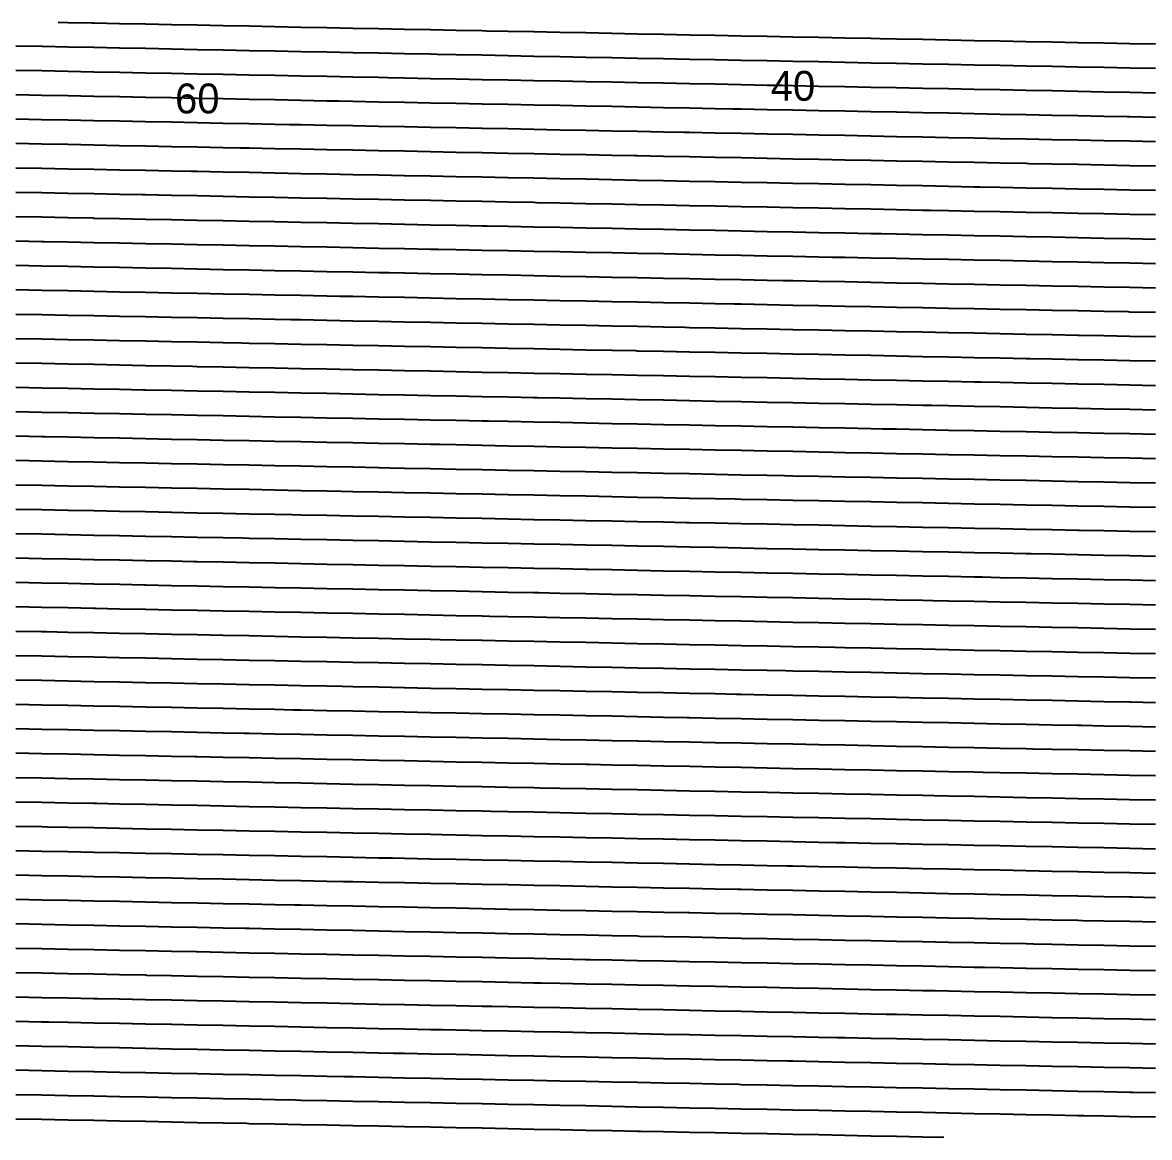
# Model space of a CAD drawing. Header units: metres. Extents: x 2416 to 4584, y 37 to 133.
# Drawn here: x 4246.5 to 4340.9, y 38.7 to 132 of the extents above; entities that cross this region are included whole.
import ezdxf
from ezdxf.enums import TextEntityAlignment as Align

# ---------------------------------------------------------------- set-up
doc = ezdxf.new("R2010")
doc.units = ezdxf.units.M
for name, color, linetype in [('Vs_0', 7, 'Continuous'), ('Vs_100', 7, 'Continuous'), ('Vs_120', 7, 'Continuous'), ('Vs_140', 7, 'Continuous'), ('Vs_160', 7, 'Continuous'), ('Vs_180', 7, 'Continuous'), ('Vs_20', 7, 'Continuous'), ('Vs_200', 7, 'Continuous'), ('Vs_220', 7, 'Continuous'), ('Vs_240', 7, 'Continuous'), ('Vs_260', 7, 'Continuous'), ('Vs_280', 7, 'Continuous'), ('Vs_300', 7, 'Continuous'), ('Vs_320', 7, 'Continuous'), ('Vs_340', 7, 'Continuous'), ('Vs_360', 7, 'Continuous'), ('Vs_380', 7, 'Continuous'), ('Vs_40', 7, 'Continuous'), ('Vs_400', 7, 'Continuous'), ('Vs_420', 7, 'Continuous'), ('Vs_440', 7, 'Continuous'), ('Vs_460', 7, 'Continuous'), ('Vs_480', 7, 'Continuous'), ('Vs_500', 7, 'Continuous'), ('Vs_520', 7, 'Continuous'), ('Vs_540', 7, 'Continuous'), ('Vs_560', 7, 'Continuous'), ('Vs_580', 7, 'Continuous'), ('Vs_60', 7, 'Continuous'), ('Vs_600', 7, 'Continuous'), ('Vs_620', 7, 'Continuous'), ('Vs_640', 7, 'Continuous'), ('Vs_660', 7, 'Continuous'), ('Vs_680', 7, 'Continuous'), ('Vs_700', 7, 'Continuous'), ('Vs_720', 7, 'Continuous'), ('Vs_740', 7, 'Continuous'), ('Vs_760', 7, 'Continuous'), ('Vs_780', 7, 'Continuous'), ('Vs_80', 7, 'Continuous'), ('Vs_800', 7, 'Continuous'), ('Vs_820', 7, 'Continuous'), ('Vs_840', 7, 'Continuous'), ('Vs_860', 7, 'Continuous'), ('Vs_880', 7, 'Continuous'), ('Vs_900', 7, 'Continuous')]:
    doc.layers.add(name, color=color, linetype=linetype)

msp = doc.modelspace()

# ---------------------------------------------------------------- linework, layer by layer
at = {"layer": 'Vs_0'}
msp.add_lwpolyline([(4341.376, 130.187), (4339.208, 130.23), (4337.04, 130.273), (4334.872, 130.316), (4332.704, 130.359), (4330.536, 130.402), (4328.368, 130.445), (4326.2, 130.487), (4324.032, 130.53), (4321.864, 130.573), (4319.696, 130.616), (4318.333, 130.643), (4317.528, 130.659), (4315.36, 130.702), (4313.191, 130.745), (4311.023, 130.788), (4308.855, 130.831), (4306.687, 130.874), (4304.519, 130.917), (4302.351, 130.96), (4300.183, 131.003), (4298.015, 131.046), (4295.847, 131.088), (4293.679, 131.131), (4291.511, 131.174), (4289.343, 131.217), (4287.175, 131.26), (4285.34, 131.296), (4285.007, 131.303), (4282.839, 131.346), (4280.67, 131.389), (4278.502, 131.432), (4276.334, 131.475), (4274.166, 131.518), (4271.998, 131.561), (4269.83, 131.604), (4267.662, 131.647), (4265.494, 131.689), (4263.326, 131.732), (4261.158, 131.775), (4258.99, 131.818), (4256.822, 131.861), (4254.654, 131.904), (4252.486, 131.947), (4252.347, 131.95), (4250.318, 131.99), (4249.506, 132.006)], dxfattribs=at)
at = {"layer": 'Vs_100'}
msp.add_lwpolyline([(4341.376, 119.981), (4339.208, 120.024), (4337.04, 120.067), (4334.872, 120.11), (4332.704, 120.153), (4330.766, 120.191), (4330.536, 120.196), (4328.368, 120.238), (4326.2, 120.281), (4324.032, 120.324), (4321.864, 120.367), (4319.696, 120.41), (4317.528, 120.453), (4315.36, 120.496), (4313.191, 120.539), (4311.023, 120.582), (4308.855, 120.625), (4306.687, 120.668), (4304.519, 120.711), (4302.351, 120.754), (4300.183, 120.797), (4298.015, 120.839), (4297.773, 120.844), (4295.847, 120.882), (4293.679, 120.925), (4291.511, 120.968), (4289.343, 121.011), (4287.175, 121.054), (4285.007, 121.097), (4282.839, 121.14), (4280.67, 121.183), (4278.502, 121.226), (4276.334, 121.269), (4274.166, 121.312), (4271.998, 121.355), (4269.83, 121.397), (4267.662, 121.44), (4265.494, 121.483), (4264.78, 121.497), (4263.326, 121.526), (4261.158, 121.569), (4258.99, 121.612), (4256.822, 121.655), (4254.654, 121.698), (4252.486, 121.741), (4250.318, 121.784), (4248.149, 121.827), (4245.981, 121.87)], dxfattribs=at)
at = {"layer": 'Vs_120'}
msp.add_lwpolyline([(4341.376, 117.94), (4339.208, 117.983), (4337.04, 118.026), (4334.872, 118.068), (4332.704, 118.111), (4330.536, 118.154), (4328.368, 118.197), (4326.654, 118.231), (4326.2, 118.24), (4324.032, 118.283), (4321.864, 118.326), (4319.696, 118.369), (4317.528, 118.412), (4315.36, 118.455), (4313.191, 118.498), (4311.023, 118.541), (4308.855, 118.584), (4306.687, 118.627), (4304.519, 118.669), (4302.351, 118.712), (4300.183, 118.755), (4298.015, 118.798), (4295.847, 118.841), (4293.679, 118.884), (4293.661, 118.884), (4291.511, 118.927), (4289.343, 118.97), (4287.175, 119.013), (4285.007, 119.056), (4282.839, 119.099), (4280.67, 119.142), (4278.502, 119.185), (4276.334, 119.227), (4274.166, 119.27), (4271.998, 119.313), (4269.83, 119.356), (4267.662, 119.399), (4265.494, 119.442), (4263.326, 119.485), (4261.158, 119.528), (4260.668, 119.538), (4258.99, 119.571), (4256.822, 119.614), (4254.654, 119.657), (4252.486, 119.7), (4250.318, 119.743), (4248.149, 119.786), (4245.981, 119.828)], dxfattribs=at)
at = {"layer": 'Vs_140'}
msp.add_lwpolyline([(4341.376, 115.898), (4339.208, 115.941), (4337.04, 115.984), (4334.872, 116.027), (4332.704, 116.07), (4330.536, 116.113), (4328.368, 116.156), (4326.2, 116.199), (4324.032, 116.242), (4322.542, 116.271), (4321.864, 116.285), (4319.696, 116.328), (4317.528, 116.371), (4315.36, 116.414), (4313.191, 116.457), (4311.023, 116.499), (4308.855, 116.542), (4306.687, 116.585), (4304.519, 116.628), (4302.351, 116.671), (4300.183, 116.714), (4298.015, 116.757), (4295.847, 116.8), (4293.679, 116.843), (4291.511, 116.886), (4289.549, 116.925), (4289.343, 116.929), (4287.175, 116.972), (4285.007, 117.015), (4282.839, 117.057), (4280.67, 117.1), (4278.502, 117.143), (4276.334, 117.186), (4274.166, 117.229), (4271.998, 117.272), (4269.83, 117.315), (4267.662, 117.358), (4265.494, 117.401), (4263.326, 117.444), (4261.158, 117.487), (4258.99, 117.53), (4256.822, 117.573), (4256.557, 117.578), (4254.654, 117.616), (4252.486, 117.658), (4250.318, 117.701), (4248.149, 117.744), (4245.981, 117.787)], dxfattribs=at)
at = {"layer": 'Vs_160'}
msp.add_lwpolyline([(4341.376, 113.857), (4339.208, 113.9), (4337.04, 113.943), (4334.872, 113.986), (4332.704, 114.029), (4330.536, 114.072), (4328.368, 114.115), (4326.2, 114.158), (4324.032, 114.201), (4321.864, 114.244), (4319.696, 114.287), (4318.43, 114.312), (4317.528, 114.329), (4315.36, 114.372), (4313.191, 114.415), (4311.023, 114.458), (4308.855, 114.501), (4306.687, 114.544), (4304.519, 114.587), (4302.351, 114.63), (4300.183, 114.673), (4298.015, 114.716), (4295.847, 114.759), (4293.679, 114.802), (4291.511, 114.845), (4289.343, 114.887), (4287.175, 114.93), (4285.437, 114.965), (4285.007, 114.973), (4282.839, 115.016), (4280.67, 115.059), (4278.502, 115.102), (4276.334, 115.145), (4274.166, 115.188), (4271.998, 115.231), (4269.83, 115.274), (4267.662, 115.317), (4265.494, 115.36), (4263.326, 115.403), (4261.158, 115.446), (4258.99, 115.488), (4256.822, 115.531), (4254.654, 115.574), (4252.486, 115.617), (4252.445, 115.618), (4250.318, 115.66), (4248.149, 115.703), (4245.981, 115.746)], dxfattribs=at)
at = {"layer": 'Vs_180'}
msp.add_lwpolyline([(4341.376, 111.816), (4339.208, 111.859), (4337.04, 111.902), (4334.872, 111.945), (4332.704, 111.988), (4330.536, 112.031), (4328.368, 112.074), (4326.2, 112.117), (4324.032, 112.159), (4321.864, 112.202), (4319.696, 112.245), (4317.528, 112.288), (4315.36, 112.331), (4314.318, 112.352), (4313.191, 112.374), (4311.023, 112.417), (4308.855, 112.46), (4306.687, 112.503), (4304.519, 112.546), (4302.351, 112.589), (4300.183, 112.632), (4298.015, 112.675), (4295.847, 112.717), (4293.679, 112.76), (4291.511, 112.803), (4289.343, 112.846), (4287.175, 112.889), (4285.007, 112.932), (4282.839, 112.975), (4281.326, 113.005), (4280.67, 113.018), (4278.502, 113.061), (4276.334, 113.104), (4274.166, 113.147), (4271.998, 113.19), (4269.83, 113.233), (4267.662, 113.276), (4265.494, 113.318), (4263.326, 113.361), (4261.158, 113.404), (4258.99, 113.447), (4256.822, 113.49), (4254.654, 113.533), (4252.486, 113.576), (4250.318, 113.619), (4248.333, 113.658), (4248.149, 113.662), (4245.981, 113.705)], dxfattribs=at)
at = {"layer": 'Vs_20'}
msp.add_lwpolyline([(4341.376, 128.146), (4339.208, 128.189), (4337.04, 128.232), (4334.872, 128.275), (4332.704, 128.317), (4330.536, 128.36), (4328.368, 128.403), (4326.2, 128.446), (4324.032, 128.489), (4321.864, 128.532), (4319.696, 128.575), (4317.528, 128.618), (4315.36, 128.661), (4314.221, 128.683), (4313.191, 128.704), (4311.023, 128.747), (4308.855, 128.79), (4306.687, 128.833), (4304.519, 128.876), (4302.351, 128.918), (4300.183, 128.961), (4298.015, 129.004), (4295.847, 129.047), (4293.679, 129.09), (4291.511, 129.133), (4289.343, 129.176), (4287.175, 129.219), (4285.007, 129.262), (4282.839, 129.305), (4281.228, 129.337), (4280.67, 129.348), (4278.502, 129.391), (4276.334, 129.434), (4274.166, 129.477), (4271.998, 129.519), (4269.83, 129.562), (4267.662, 129.605), (4265.494, 129.648), (4263.326, 129.691), (4261.158, 129.734), (4258.99, 129.777), (4256.822, 129.82), (4254.654, 129.863), (4252.486, 129.906), (4250.318, 129.949), (4248.235, 129.99), (4248.149, 129.992), (4245.981, 130.035)], dxfattribs=at)
at = {"layer": 'Vs_200'}
msp.add_lwpolyline([(4341.376, 109.775), (4339.208, 109.818), (4337.04, 109.861), (4334.872, 109.904), (4332.704, 109.947), (4330.536, 109.989), (4328.368, 110.032), (4326.2, 110.075), (4324.032, 110.118), (4321.864, 110.161), (4319.696, 110.204), (4317.528, 110.247), (4315.36, 110.29), (4313.191, 110.333), (4311.023, 110.376), (4310.206, 110.392), (4308.855, 110.419), (4306.687, 110.462), (4304.519, 110.505), (4302.351, 110.547), (4300.183, 110.59), (4298.015, 110.633), (4295.847, 110.676), (4293.679, 110.719), (4291.511, 110.762), (4289.343, 110.805), (4287.175, 110.848), (4285.007, 110.891), (4282.839, 110.934), (4280.67, 110.977), (4278.502, 111.02), (4277.214, 111.045), (4276.334, 111.063), (4274.166, 111.106), (4271.998, 111.148), (4269.83, 111.191), (4267.662, 111.234), (4265.494, 111.277), (4263.326, 111.32), (4261.158, 111.363), (4258.99, 111.406), (4256.822, 111.449), (4254.654, 111.492), (4252.486, 111.535), (4250.318, 111.578), (4248.149, 111.621), (4245.981, 111.664)], dxfattribs=at)
at = {"layer": 'Vs_220'}
msp.add_lwpolyline([(4341.376, 107.734), (4339.208, 107.776), (4339.087, 107.779), (4337.04, 107.819), (4334.872, 107.862), (4332.704, 107.905), (4330.536, 107.948), (4328.368, 107.991), (4326.2, 108.034), (4324.032, 108.077), (4321.864, 108.12), (4319.696, 108.163), (4317.528, 108.206), (4315.36, 108.249), (4313.191, 108.292), (4311.023, 108.335), (4308.855, 108.377), (4306.687, 108.42), (4306.095, 108.432), (4304.519, 108.463), (4302.351, 108.506), (4300.183, 108.549), (4298.015, 108.592), (4295.847, 108.635), (4293.679, 108.678), (4291.511, 108.721), (4289.343, 108.764), (4287.175, 108.807), (4285.007, 108.85), (4282.839, 108.893), (4280.67, 108.936), (4278.502, 108.978), (4276.334, 109.021), (4274.166, 109.064), (4273.102, 109.085), (4271.998, 109.107), (4269.83, 109.15), (4267.662, 109.193), (4265.494, 109.236), (4263.326, 109.279), (4261.158, 109.322), (4258.99, 109.365), (4256.822, 109.408), (4254.654, 109.451), (4252.486, 109.494), (4250.318, 109.537), (4248.149, 109.579), (4245.981, 109.622)], dxfattribs=at)
at = {"layer": 'Vs_240'}
msp.add_lwpolyline([(4341.376, 105.692), (4339.208, 105.735), (4337.04, 105.778), (4334.975, 105.819), (4334.872, 105.821), (4332.704, 105.864), (4330.536, 105.907), (4328.368, 105.95), (4326.2, 105.993), (4324.032, 106.036), (4321.864, 106.079), (4319.696, 106.122), (4317.528, 106.165), (4315.36, 106.207), (4313.191, 106.25), (4311.023, 106.293), (4308.855, 106.336), (4306.687, 106.379), (4304.519, 106.422), (4302.351, 106.465), (4301.983, 106.472), (4300.183, 106.508), (4298.015, 106.551), (4295.847, 106.594), (4293.679, 106.637), (4291.511, 106.68), (4289.343, 106.723), (4287.175, 106.766), (4285.007, 106.808), (4282.839, 106.851), (4280.67, 106.894), (4278.502, 106.937), (4276.334, 106.98), (4274.166, 107.023), (4271.998, 107.066), (4269.83, 107.109), (4268.99, 107.126), (4267.662, 107.152), (4265.494, 107.195), (4263.326, 107.238), (4261.158, 107.281), (4258.99, 107.324), (4256.822, 107.367), (4254.654, 107.409), (4252.486, 107.452), (4250.318, 107.495), (4248.149, 107.538), (4245.981, 107.581)], dxfattribs=at)
at = {"layer": 'Vs_260'}
msp.add_lwpolyline([(4341.376, 103.651), (4339.208, 103.694), (4337.04, 103.737), (4334.872, 103.78), (4332.704, 103.823), (4330.864, 103.859), (4330.536, 103.866), (4328.368, 103.909), (4326.2, 103.952), (4324.032, 103.995), (4321.864, 104.037), (4319.696, 104.08), (4317.528, 104.123), (4315.36, 104.166), (4313.191, 104.209), (4311.023, 104.252), (4308.855, 104.295), (4306.687, 104.338), (4304.519, 104.381), (4302.351, 104.424), (4300.183, 104.467), (4298.015, 104.51), (4297.871, 104.513), (4295.847, 104.553), (4293.679, 104.596), (4291.511, 104.638), (4289.343, 104.681), (4287.175, 104.724), (4285.007, 104.767), (4282.839, 104.81), (4280.67, 104.853), (4278.502, 104.896), (4276.334, 104.939), (4274.166, 104.982), (4271.998, 105.025), (4269.83, 105.068), (4267.662, 105.111), (4265.494, 105.154), (4264.878, 105.166), (4263.326, 105.197), (4261.158, 105.239), (4258.99, 105.282), (4256.822, 105.325), (4254.654, 105.368), (4252.486, 105.411), (4250.318, 105.454), (4248.149, 105.497), (4245.981, 105.54)], dxfattribs=at)
at = {"layer": 'Vs_280'}
msp.add_lwpolyline([(4341.376, 101.61), (4339.208, 101.653), (4337.04, 101.696), (4334.872, 101.739), (4332.704, 101.782), (4330.536, 101.825), (4328.368, 101.867), (4326.752, 101.899), (4326.2, 101.91), (4324.032, 101.953), (4321.864, 101.996), (4319.696, 102.039), (4317.528, 102.082), (4315.36, 102.125), (4313.191, 102.168), (4311.023, 102.211), (4308.855, 102.254), (4306.687, 102.297), (4304.519, 102.34), (4302.351, 102.383), (4300.183, 102.426), (4298.015, 102.468), (4295.847, 102.511), (4293.759, 102.553), (4293.679, 102.554), (4291.511, 102.597), (4289.343, 102.64), (4287.175, 102.683), (4285.007, 102.726), (4282.839, 102.769), (4280.67, 102.812), (4278.502, 102.855), (4276.334, 102.898), (4274.166, 102.941), (4271.998, 102.984), (4269.83, 103.027), (4267.662, 103.069), (4265.494, 103.112), (4263.326, 103.155), (4261.158, 103.198), (4260.766, 103.206), (4258.99, 103.241), (4256.822, 103.284), (4254.654, 103.327), (4252.486, 103.37), (4250.318, 103.413), (4248.149, 103.456), (4245.981, 103.499)], dxfattribs=at)
at = {"layer": 'Vs_300'}
msp.add_lwpolyline([(4341.376, 99.569), (4339.208, 99.612), (4337.04, 99.655), (4334.872, 99.697), (4332.704, 99.74), (4330.536, 99.783), (4328.368, 99.826), (4326.2, 99.869), (4324.032, 99.912), (4322.64, 99.94), (4321.864, 99.955), (4319.696, 99.998), (4317.528, 100.041), (4315.36, 100.084), (4313.191, 100.127), (4311.023, 100.17), (4308.855, 100.213), (4306.687, 100.256), (4304.519, 100.298), (4302.351, 100.341), (4300.183, 100.384), (4298.015, 100.427), (4295.847, 100.47), (4293.679, 100.513), (4291.511, 100.556), (4289.647, 100.593), (4289.343, 100.599), (4287.175, 100.642), (4285.007, 100.685), (4282.839, 100.728), (4280.67, 100.771), (4278.502, 100.814), (4276.334, 100.857), (4274.166, 100.899), (4271.998, 100.942), (4269.83, 100.985), (4267.662, 101.028), (4265.494, 101.071), (4263.326, 101.114), (4261.158, 101.157), (4258.99, 101.2), (4256.822, 101.243), (4256.654, 101.246), (4254.654, 101.286), (4252.486, 101.329), (4250.318, 101.372), (4248.149, 101.415), (4245.981, 101.458)], dxfattribs=at)
at = {"layer": 'Vs_320'}
msp.add_lwpolyline([(4341.376, 97.527), (4339.208, 97.57), (4337.04, 97.613), (4334.872, 97.656), (4332.704, 97.699), (4330.536, 97.742), (4328.368, 97.785), (4326.2, 97.828), (4324.032, 97.871), (4321.864, 97.914), (4319.696, 97.957), (4318.528, 97.98), (4317.528, 98), (4315.36, 98.043), (4313.191, 98.086), (4311.023, 98.128), (4308.855, 98.171), (4306.687, 98.214), (4304.519, 98.257), (4302.351, 98.3), (4300.183, 98.343), (4298.015, 98.386), (4295.847, 98.429), (4293.679, 98.472), (4291.511, 98.515), (4289.343, 98.558), (4287.175, 98.601), (4285.535, 98.633), (4285.007, 98.644), (4282.839, 98.687), (4280.67, 98.729), (4278.502, 98.772), (4276.334, 98.815), (4274.166, 98.858), (4271.998, 98.901), (4269.83, 98.944), (4267.662, 98.987), (4265.494, 99.03), (4263.326, 99.073), (4261.158, 99.116), (4258.99, 99.159), (4256.822, 99.202), (4254.654, 99.245), (4252.542, 99.286), (4252.486, 99.288), (4250.318, 99.33), (4248.149, 99.373), (4245.981, 99.416)], dxfattribs=at)
at = {"layer": 'Vs_340'}
msp.add_lwpolyline([(4341.376, 95.486), (4339.208, 95.529), (4337.04, 95.572), (4334.872, 95.615), (4332.704, 95.658), (4330.536, 95.701), (4328.368, 95.744), (4326.2, 95.787), (4324.032, 95.83), (4321.864, 95.873), (4319.696, 95.916), (4317.528, 95.958), (4315.36, 96.001), (4314.416, 96.02), (4313.191, 96.044), (4311.023, 96.087), (4308.855, 96.13), (4306.687, 96.173), (4304.519, 96.216), (4302.351, 96.259), (4300.183, 96.302), (4298.015, 96.345), (4295.847, 96.388), (4293.679, 96.431), (4291.511, 96.474), (4289.343, 96.517), (4287.175, 96.559), (4285.007, 96.602), (4282.839, 96.645), (4281.423, 96.673), (4280.67, 96.688), (4278.502, 96.731), (4276.334, 96.774), (4274.166, 96.817), (4271.998, 96.86), (4269.83, 96.903), (4267.662, 96.946), (4265.494, 96.989), (4263.326, 97.032), (4261.158, 97.075), (4258.99, 97.118), (4256.822, 97.16), (4254.654, 97.203), (4252.486, 97.246), (4250.318, 97.289), (4248.43, 97.327), (4248.149, 97.332), (4245.981, 97.375)], dxfattribs=at)
at = {"layer": 'Vs_360'}
msp.add_lwpolyline([(4341.376, 93.445), (4339.208, 93.488), (4337.04, 93.531), (4334.872, 93.574), (4332.704, 93.617), (4330.536, 93.66), (4328.368, 93.703), (4326.2, 93.746), (4324.032, 93.788), (4321.864, 93.831), (4319.696, 93.874), (4317.528, 93.917), (4315.36, 93.96), (4313.191, 94.003), (4311.023, 94.046), (4310.304, 94.06), (4308.855, 94.089), (4306.687, 94.132), (4304.519, 94.175), (4302.351, 94.218), (4300.183, 94.261), (4298.015, 94.304), (4295.847, 94.347), (4293.679, 94.389), (4291.511, 94.432), (4289.343, 94.475), (4287.175, 94.518), (4285.007, 94.561), (4282.839, 94.604), (4280.67, 94.647), (4278.502, 94.69), (4277.311, 94.714), (4276.334, 94.733), (4274.166, 94.776), (4271.998, 94.819), (4269.83, 94.862), (4267.662, 94.905), (4265.494, 94.948), (4263.326, 94.99), (4261.158, 95.033), (4258.99, 95.076), (4256.822, 95.119), (4254.654, 95.162), (4252.486, 95.205), (4250.318, 95.248), (4248.149, 95.291), (4245.981, 95.334)], dxfattribs=at)
at = {"layer": 'Vs_380'}
msp.add_lwpolyline([(4341.376, 91.404), (4339.208, 91.447), (4339.185, 91.447), (4337.04, 91.49), (4334.872, 91.533), (4332.704, 91.576), (4330.536, 91.618), (4328.368, 91.661), (4326.2, 91.704), (4324.032, 91.747), (4321.864, 91.79), (4319.696, 91.833), (4317.528, 91.876), (4315.36, 91.919), (4313.191, 91.962), (4311.023, 92.005), (4308.855, 92.048), (4306.687, 92.091), (4306.192, 92.101), (4304.519, 92.134), (4302.351, 92.177), (4300.183, 92.219), (4298.015, 92.262), (4295.847, 92.305), (4293.679, 92.348), (4291.511, 92.391), (4289.343, 92.434), (4287.175, 92.477), (4285.007, 92.52), (4282.839, 92.563), (4280.67, 92.606), (4278.502, 92.649), (4276.334, 92.692), (4274.166, 92.735), (4273.199, 92.754), (4271.998, 92.778), (4269.83, 92.82), (4267.662, 92.863), (4265.494, 92.906), (4263.326, 92.949), (4261.158, 92.992), (4258.99, 93.035), (4256.822, 93.078), (4254.654, 93.121), (4252.486, 93.164), (4250.318, 93.207), (4248.149, 93.25), (4245.981, 93.293)], dxfattribs=at)
at = {"layer": 'Vs_40'}
msp.add_lwpolyline([(4341.376, 126.105), (4339.208, 126.147), (4337.04, 126.19), (4334.872, 126.233), (4332.704, 126.276), (4330.536, 126.319), (4328.368, 126.362), (4326.2, 126.405), (4324.032, 126.448), (4321.864, 126.491), (4319.696, 126.534), (4317.528, 126.577), (4315.36, 126.62), (4313.191, 126.663), (4311.023, 126.706), (4310.109, 126.724), (4308.855, 126.748), (4306.687, 126.791), (4304.519, 126.834), (4302.351, 126.877), (4300.183, 126.92), (4298.015, 126.963), (4295.847, 127.006), (4293.679, 127.049), (4291.511, 127.092), (4289.343, 127.135), (4287.175, 127.178), (4285.007, 127.221), (4282.839, 127.264), (4280.67, 127.307), (4278.502, 127.349), (4277.116, 127.377), (4276.334, 127.392), (4274.166, 127.435), (4271.998, 127.478), (4269.83, 127.521), (4267.662, 127.564), (4265.494, 127.607), (4263.326, 127.65), (4261.158, 127.693), (4258.99, 127.736), (4256.822, 127.779), (4254.654, 127.822), (4252.486, 127.865), (4250.318, 127.908), (4248.149, 127.95), (4245.981, 127.993)], dxfattribs=at)
at = {"layer": 'Vs_400'}
msp.add_lwpolyline([(4341.376, 89.363), (4339.208, 89.406), (4337.04, 89.448), (4335.073, 89.487), (4334.872, 89.491), (4332.704, 89.534), (4330.536, 89.577), (4328.368, 89.62), (4326.2, 89.663), (4324.032, 89.706), (4321.864, 89.749), (4319.696, 89.792), (4317.528, 89.835), (4315.36, 89.878), (4313.191, 89.921), (4311.023, 89.964), (4308.855, 90.007), (4306.687, 90.049), (4304.519, 90.092), (4302.351, 90.135), (4302.08, 90.141), (4300.183, 90.178), (4298.015, 90.221), (4295.847, 90.264), (4293.679, 90.307), (4291.511, 90.35), (4289.343, 90.393), (4287.175, 90.436), (4285.007, 90.479), (4282.839, 90.522), (4280.67, 90.565), (4278.502, 90.608), (4276.334, 90.65), (4274.166, 90.693), (4271.998, 90.736), (4269.83, 90.779), (4269.087, 90.794), (4267.662, 90.822), (4265.494, 90.865), (4263.326, 90.908), (4261.158, 90.951), (4258.99, 90.994), (4256.822, 91.037), (4254.654, 91.08), (4252.486, 91.123), (4250.318, 91.166), (4248.149, 91.209), (4245.981, 91.251)], dxfattribs=at)
at = {"layer": 'Vs_420'}
msp.add_lwpolyline([(4341.376, 87.321), (4339.208, 87.364), (4337.04, 87.407), (4334.872, 87.45), (4332.704, 87.493), (4330.961, 87.528), (4330.536, 87.536), (4328.368, 87.579), (4326.2, 87.622), (4324.032, 87.665), (4321.864, 87.708), (4319.696, 87.751), (4317.528, 87.794), (4315.36, 87.837), (4313.191, 87.879), (4311.023, 87.922), (4308.855, 87.965), (4306.687, 88.008), (4304.519, 88.051), (4302.351, 88.094), (4300.183, 88.137), (4298.015, 88.18), (4297.968, 88.181), (4295.847, 88.223), (4293.679, 88.266), (4291.511, 88.309), (4289.343, 88.352), (4287.175, 88.395), (4285.007, 88.438), (4282.839, 88.48), (4280.67, 88.523), (4278.502, 88.566), (4276.334, 88.609), (4274.166, 88.652), (4271.998, 88.695), (4269.83, 88.738), (4267.662, 88.781), (4265.494, 88.824), (4264.976, 88.834), (4263.326, 88.867), (4261.158, 88.91), (4258.99, 88.953), (4256.822, 88.996), (4254.654, 89.039), (4252.486, 89.081), (4250.318, 89.124), (4248.149, 89.167), (4245.981, 89.21)], dxfattribs=at)
at = {"layer": 'Vs_440'}
msp.add_lwpolyline([(4341.376, 85.28), (4339.208, 85.323), (4337.04, 85.366), (4334.872, 85.409), (4332.704, 85.452), (4330.536, 85.495), (4328.368, 85.538), (4326.849, 85.568), (4326.2, 85.581), (4324.032, 85.624), (4321.864, 85.667), (4319.696, 85.709), (4317.528, 85.752), (4315.36, 85.795), (4313.191, 85.838), (4311.023, 85.881), (4308.855, 85.924), (4306.687, 85.967), (4304.519, 86.01), (4302.351, 86.053), (4300.183, 86.096), (4298.015, 86.139), (4295.847, 86.182), (4293.856, 86.221), (4293.679, 86.225), (4291.511, 86.268), (4289.343, 86.31), (4287.175, 86.353), (4285.007, 86.396), (4282.839, 86.439), (4280.67, 86.482), (4278.502, 86.525), (4276.334, 86.568), (4274.166, 86.611), (4271.998, 86.654), (4269.83, 86.697), (4267.662, 86.74), (4265.494, 86.783), (4263.326, 86.826), (4261.158, 86.869), (4260.864, 86.874), (4258.99, 86.911), (4256.822, 86.954), (4254.654, 86.997), (4252.486, 87.04), (4250.318, 87.083), (4248.149, 87.126), (4245.981, 87.169)], dxfattribs=at)
at = {"layer": 'Vs_460'}
msp.add_lwpolyline([(4341.376, 83.239), (4339.208, 83.282), (4337.04, 83.325), (4334.872, 83.368), (4332.704, 83.411), (4330.536, 83.454), (4328.368, 83.497), (4326.2, 83.539), (4324.032, 83.582), (4322.737, 83.608), (4321.864, 83.625), (4319.696, 83.668), (4317.528, 83.711), (4315.36, 83.754), (4313.191, 83.797), (4311.023, 83.84), (4308.855, 83.883), (4306.687, 83.926), (4304.519, 83.969), (4302.351, 84.012), (4300.183, 84.055), (4298.015, 84.098), (4295.847, 84.14), (4293.679, 84.183), (4291.511, 84.226), (4289.745, 84.261), (4289.343, 84.269), (4287.175, 84.312), (4285.007, 84.355), (4282.839, 84.398), (4280.67, 84.441), (4278.502, 84.484), (4276.334, 84.527), (4274.166, 84.57), (4271.998, 84.613), (4269.83, 84.656), (4267.662, 84.699), (4265.494, 84.741), (4263.326, 84.784), (4261.158, 84.827), (4258.99, 84.87), (4256.822, 84.913), (4256.752, 84.915), (4254.654, 84.956), (4252.486, 84.999), (4250.318, 85.042), (4248.149, 85.085), (4245.981, 85.128)], dxfattribs=at)
at = {"layer": 'Vs_480'}
msp.add_lwpolyline([(4341.376, 81.198), (4339.208, 81.241), (4337.04, 81.284), (4334.872, 81.327), (4332.704, 81.369), (4330.536, 81.412), (4328.368, 81.455), (4326.2, 81.498), (4324.032, 81.541), (4321.864, 81.584), (4319.696, 81.627), (4318.626, 81.648), (4317.528, 81.67), (4315.36, 81.713), (4313.191, 81.756), (4311.023, 81.799), (4308.855, 81.842), (4306.687, 81.885), (4304.519, 81.928), (4302.351, 81.97), (4300.183, 82.013), (4298.015, 82.056), (4295.847, 82.099), (4293.679, 82.142), (4291.511, 82.185), (4289.343, 82.228), (4287.175, 82.271), (4285.633, 82.302), (4285.007, 82.314), (4282.839, 82.357), (4280.67, 82.4), (4278.502, 82.443), (4276.334, 82.486), (4274.166, 82.529), (4271.998, 82.571), (4269.83, 82.614), (4267.662, 82.657), (4265.494, 82.7), (4263.326, 82.743), (4261.158, 82.786), (4258.99, 82.829), (4256.822, 82.872), (4254.654, 82.915), (4252.64, 82.955), (4252.486, 82.958), (4250.318, 83.001), (4248.149, 83.044), (4245.981, 83.087)], dxfattribs=at)
at = {"layer": 'Vs_500'}
msp.add_lwpolyline([(4341.376, 79.157), (4339.208, 79.199), (4337.04, 79.242), (4334.872, 79.285), (4332.704, 79.328), (4330.536, 79.371), (4328.368, 79.414), (4326.2, 79.457), (4324.032, 79.5), (4321.864, 79.543), (4319.696, 79.586), (4317.528, 79.629), (4315.36, 79.672), (4314.514, 79.688), (4313.191, 79.715), (4311.023, 79.758), (4308.855, 79.8), (4306.687, 79.843), (4304.519, 79.886), (4302.351, 79.929), (4300.183, 79.972), (4298.015, 80.015), (4295.847, 80.058), (4293.679, 80.101), (4291.511, 80.144), (4289.343, 80.187), (4287.175, 80.23), (4285.007, 80.273), (4282.839, 80.316), (4281.521, 80.342), (4280.67, 80.359), (4278.502, 80.401), (4276.334, 80.444), (4274.166, 80.487), (4271.998, 80.53), (4269.83, 80.573), (4267.662, 80.616), (4265.494, 80.659), (4263.326, 80.702), (4261.158, 80.745), (4258.99, 80.788), (4256.822, 80.831), (4254.654, 80.874), (4252.486, 80.917), (4250.318, 80.96), (4248.528, 80.995), (4248.149, 81.002), (4245.981, 81.045)], dxfattribs=at)
at = {"layer": 'Vs_520'}
msp.add_lwpolyline([(4341.376, 77.115), (4339.208, 77.158), (4337.04, 77.201), (4334.872, 77.244), (4332.704, 77.287), (4330.536, 77.33), (4328.368, 77.373), (4326.2, 77.416), (4324.032, 77.459), (4321.864, 77.502), (4319.696, 77.545), (4317.528, 77.588), (4315.36, 77.63), (4313.191, 77.673), (4311.023, 77.716), (4310.402, 77.729), (4308.855, 77.759), (4306.687, 77.802), (4304.519, 77.845), (4302.351, 77.888), (4300.183, 77.931), (4298.015, 77.974), (4295.847, 78.017), (4293.679, 78.06), (4291.511, 78.103), (4289.343, 78.146), (4287.175, 78.189), (4285.007, 78.231), (4282.839, 78.274), (4280.67, 78.317), (4278.502, 78.36), (4277.409, 78.382), (4276.334, 78.403), (4274.166, 78.446), (4271.998, 78.489), (4269.83, 78.532), (4267.662, 78.575), (4265.494, 78.618), (4263.326, 78.661), (4261.158, 78.704), (4258.99, 78.747), (4256.822, 78.79), (4254.654, 78.832), (4252.486, 78.875), (4250.318, 78.918), (4248.149, 78.961), (4245.981, 79.004)], dxfattribs=at)
at = {"layer": 'Vs_540'}
msp.add_lwpolyline([(4341.376, 75.074), (4339.283, 75.116), (4339.208, 75.117), (4337.04, 75.16), (4334.872, 75.203), (4332.704, 75.246), (4330.536, 75.289), (4328.368, 75.332), (4326.2, 75.375), (4324.032, 75.418), (4321.864, 75.46), (4319.696, 75.503), (4317.528, 75.546), (4315.36, 75.589), (4313.191, 75.632), (4311.023, 75.675), (4308.855, 75.718), (4306.687, 75.761), (4306.29, 75.769), (4304.519, 75.804), (4302.351, 75.847), (4300.183, 75.89), (4298.015, 75.933), (4295.847, 75.976), (4293.679, 76.019), (4291.511, 76.061), (4289.343, 76.104), (4287.175, 76.147), (4285.007, 76.19), (4282.839, 76.233), (4280.67, 76.276), (4278.502, 76.319), (4276.334, 76.362), (4274.166, 76.405), (4273.297, 76.422), (4271.998, 76.448), (4269.83, 76.491), (4267.662, 76.534), (4265.494, 76.577), (4263.326, 76.62), (4261.158, 76.662), (4258.99, 76.705), (4256.822, 76.748), (4254.654, 76.791), (4252.486, 76.834), (4250.318, 76.877), (4248.149, 76.92), (4245.981, 76.963)], dxfattribs=at)
at = {"layer": 'Vs_560'}
msp.add_lwpolyline([(4341.376, 73.033), (4339.208, 73.076), (4337.04, 73.119), (4335.171, 73.156), (4334.872, 73.162), (4332.704, 73.205), (4330.536, 73.248), (4328.368, 73.29), (4326.2, 73.333), (4324.032, 73.376), (4321.864, 73.419), (4319.696, 73.462), (4317.528, 73.505), (4315.36, 73.548), (4313.191, 73.591), (4311.023, 73.634), (4308.855, 73.677), (4306.687, 73.72), (4304.519, 73.763), (4302.351, 73.806), (4302.178, 73.809), (4300.183, 73.849), (4298.015, 73.891), (4295.847, 73.934), (4293.679, 73.977), (4291.511, 74.02), (4289.343, 74.063), (4287.175, 74.106), (4285.007, 74.149), (4282.839, 74.192), (4280.67, 74.235), (4278.502, 74.278), (4276.334, 74.321), (4274.166, 74.364), (4271.998, 74.407), (4269.83, 74.45), (4269.185, 74.462), (4267.662, 74.492), (4265.494, 74.535), (4263.326, 74.578), (4261.158, 74.621), (4258.99, 74.664), (4256.822, 74.707), (4254.654, 74.75), (4252.486, 74.793), (4250.318, 74.836), (4248.149, 74.879), (4245.981, 74.922)], dxfattribs=at)
at = {"layer": 'Vs_580'}
msp.add_lwpolyline([(4341.376, 70.992), (4339.208, 71.035), (4337.04, 71.078), (4334.872, 71.12), (4332.704, 71.163), (4331.059, 71.196), (4330.536, 71.206), (4328.368, 71.249), (4326.2, 71.292), (4324.032, 71.335), (4321.864, 71.378), (4319.696, 71.421), (4317.528, 71.464), (4315.36, 71.507), (4313.191, 71.55), (4311.023, 71.593), (4308.855, 71.636), (4306.687, 71.679), (4304.519, 71.721), (4302.351, 71.764), (4300.183, 71.807), (4298.066, 71.849), (4298.015, 71.85), (4295.847, 71.893), (4293.679, 71.936), (4291.511, 71.979), (4289.343, 72.022), (4287.175, 72.065), (4285.007, 72.108), (4282.839, 72.151), (4280.67, 72.194), (4278.502, 72.237), (4276.334, 72.28), (4274.166, 72.322), (4271.998, 72.365), (4269.83, 72.408), (4267.662, 72.451), (4265.494, 72.494), (4265.073, 72.503), (4263.326, 72.537), (4261.158, 72.58), (4258.99, 72.623), (4256.822, 72.666), (4254.654, 72.709), (4252.486, 72.752), (4250.318, 72.795), (4248.149, 72.838), (4245.981, 72.881)], dxfattribs=at)
at = {"layer": 'Vs_60'}
msp.add_lwpolyline([(4341.376, 124.063), (4339.208, 124.106), (4338.99, 124.111), (4337.04, 124.149), (4334.872, 124.192), (4332.704, 124.235), (4330.536, 124.278), (4328.368, 124.321), (4326.2, 124.364), (4324.032, 124.407), (4321.864, 124.45), (4319.696, 124.493), (4317.528, 124.536), (4315.36, 124.578), (4313.191, 124.621), (4311.023, 124.664), (4308.855, 124.707), (4306.687, 124.75), (4305.997, 124.764), (4304.519, 124.793), (4302.351, 124.836), (4300.183, 124.879), (4298.015, 124.922), (4295.847, 124.965), (4293.679, 125.008), (4291.511, 125.051), (4289.343, 125.094), (4287.175, 125.137), (4285.007, 125.179), (4282.839, 125.222), (4280.67, 125.265), (4278.502, 125.308), (4276.334, 125.351), (4274.166, 125.394), (4273.004, 125.417), (4271.998, 125.437), (4269.83, 125.48), (4267.662, 125.523), (4265.494, 125.566), (4263.326, 125.609), (4261.158, 125.652), (4258.99, 125.695), (4256.822, 125.738), (4254.654, 125.78), (4252.486, 125.823), (4250.318, 125.866), (4248.149, 125.909), (4245.981, 125.952)], dxfattribs=at)
at = {"layer": 'Vs_600'}
msp.add_lwpolyline([(4341.376, 68.95), (4339.208, 68.993), (4337.04, 69.036), (4334.872, 69.079), (4332.704, 69.122), (4330.536, 69.165), (4328.368, 69.208), (4326.947, 69.236), (4326.2, 69.251), (4324.032, 69.294), (4321.864, 69.337), (4319.696, 69.38), (4317.528, 69.423), (4315.36, 69.466), (4313.191, 69.509), (4311.023, 69.551), (4308.855, 69.594), (4306.687, 69.637), (4304.519, 69.68), (4302.351, 69.723), (4300.183, 69.766), (4298.015, 69.809), (4295.847, 69.852), (4293.954, 69.889), (4293.679, 69.895), (4291.511, 69.938), (4289.343, 69.981), (4287.175, 70.024), (4285.007, 70.067), (4282.839, 70.11), (4280.67, 70.152), (4278.502, 70.195), (4276.334, 70.238), (4274.166, 70.281), (4271.998, 70.324), (4269.83, 70.367), (4267.662, 70.41), (4265.494, 70.453), (4263.326, 70.496), (4261.158, 70.539), (4260.961, 70.543), (4258.99, 70.582), (4256.822, 70.625), (4254.654, 70.668), (4252.486, 70.711), (4250.318, 70.753), (4248.149, 70.796), (4245.981, 70.839)], dxfattribs=at)
at = {"layer": 'Vs_620'}
msp.add_lwpolyline([(4341.376, 66.909), (4339.208, 66.952), (4337.04, 66.995), (4334.872, 67.038), (4332.704, 67.081), (4330.536, 67.124), (4328.368, 67.167), (4326.2, 67.21), (4324.032, 67.253), (4322.835, 67.276), (4321.864, 67.296), (4319.696, 67.339), (4317.528, 67.381), (4315.36, 67.424), (4313.191, 67.467), (4311.023, 67.51), (4308.855, 67.553), (4306.687, 67.596), (4304.519, 67.639), (4302.351, 67.682), (4300.183, 67.725), (4298.015, 67.768), (4295.847, 67.811), (4293.679, 67.854), (4291.511, 67.897), (4289.842, 67.93), (4289.343, 67.94), (4287.175, 67.982), (4285.007, 68.025), (4282.839, 68.068), (4280.67, 68.111), (4278.502, 68.154), (4276.334, 68.197), (4274.166, 68.24), (4271.998, 68.283), (4269.83, 68.326), (4267.662, 68.369), (4265.494, 68.412), (4263.326, 68.455), (4261.158, 68.498), (4258.99, 68.541), (4256.849, 68.583), (4256.822, 68.583), (4254.654, 68.626), (4252.486, 68.669), (4250.318, 68.712), (4248.149, 68.755), (4245.981, 68.798)], dxfattribs=at)
at = {"layer": 'Vs_640'}
msp.add_lwpolyline([(4341.376, 64.868), (4339.208, 64.911), (4337.04, 64.954), (4334.872, 64.997), (4332.704, 65.04), (4330.536, 65.083), (4328.368, 65.126), (4326.2, 65.169), (4324.032, 65.211), (4321.864, 65.254), (4319.696, 65.297), (4318.723, 65.317), (4317.528, 65.34), (4315.36, 65.383), (4313.191, 65.426), (4311.023, 65.469), (4308.855, 65.512), (4306.687, 65.555), (4304.519, 65.598), (4302.351, 65.641), (4300.183, 65.684), (4298.015, 65.727), (4295.847, 65.77), (4293.679, 65.812), (4291.511, 65.855), (4289.343, 65.898), (4287.175, 65.941), (4285.73, 65.97), (4285.007, 65.984), (4282.839, 66.027), (4280.67, 66.07), (4278.502, 66.113), (4276.334, 66.156), (4274.166, 66.199), (4271.998, 66.242), (4269.83, 66.285), (4267.662, 66.328), (4265.494, 66.371), (4263.326, 66.413), (4261.158, 66.456), (4258.99, 66.499), (4256.822, 66.542), (4254.654, 66.585), (4252.738, 66.623), (4252.486, 66.628), (4250.318, 66.671), (4248.149, 66.714), (4245.981, 66.757)], dxfattribs=at)
at = {"layer": 'Vs_660'}
msp.add_lwpolyline([(4341.376, 62.827), (4339.208, 62.87), (4337.04, 62.913), (4334.872, 62.956), (4332.704, 62.999), (4330.536, 63.041), (4328.368, 63.084), (4326.2, 63.127), (4324.032, 63.17), (4321.864, 63.213), (4319.696, 63.256), (4317.528, 63.299), (4315.36, 63.342), (4314.611, 63.357), (4313.191, 63.385), (4311.023, 63.428), (4308.855, 63.471), (4306.687, 63.514), (4304.519, 63.557), (4302.351, 63.6), (4300.183, 63.642), (4298.015, 63.685), (4295.847, 63.728), (4293.679, 63.771), (4291.511, 63.814), (4289.343, 63.857), (4287.175, 63.9), (4285.007, 63.943), (4282.839, 63.986), (4281.618, 64.01), (4280.67, 64.029), (4278.502, 64.072), (4276.334, 64.115), (4274.166, 64.158), (4271.998, 64.201), (4269.83, 64.243), (4267.662, 64.286), (4265.494, 64.329), (4263.326, 64.372), (4261.158, 64.415), (4258.99, 64.458), (4256.822, 64.501), (4254.654, 64.544), (4252.486, 64.587), (4250.318, 64.63), (4248.626, 64.663), (4248.149, 64.673), (4245.981, 64.716)], dxfattribs=at)
at = {"layer": 'Vs_680'}
msp.add_lwpolyline([(4341.376, 60.786), (4339.208, 60.829), (4337.04, 60.871), (4334.872, 60.914), (4332.704, 60.957), (4330.536, 61), (4328.368, 61.043), (4326.2, 61.086), (4324.032, 61.129), (4321.864, 61.172), (4319.696, 61.215), (4317.528, 61.258), (4315.36, 61.301), (4313.191, 61.344), (4311.023, 61.387), (4310.499, 61.397), (4308.855, 61.43), (4306.687, 61.472), (4304.519, 61.515), (4302.351, 61.558), (4300.183, 61.601), (4298.015, 61.644), (4295.847, 61.687), (4293.679, 61.73), (4291.511, 61.773), (4289.343, 61.816), (4287.175, 61.859), (4285.007, 61.902), (4282.839, 61.945), (4280.67, 61.988), (4278.502, 62.031), (4277.507, 62.05), (4276.334, 62.073), (4274.166, 62.116), (4271.998, 62.159), (4269.83, 62.202), (4267.662, 62.245), (4265.494, 62.288), (4263.326, 62.331), (4261.158, 62.374), (4258.99, 62.417), (4256.822, 62.46), (4254.654, 62.503), (4252.486, 62.546), (4250.318, 62.589), (4248.149, 62.632), (4245.981, 62.674)], dxfattribs=at)
at = {"layer": 'Vs_700'}
msp.add_lwpolyline([(4341.376, 58.744), (4339.38, 58.784), (4339.208, 58.787), (4337.04, 58.83), (4334.872, 58.873), (4332.704, 58.916), (4330.536, 58.959), (4328.368, 59.002), (4326.2, 59.045), (4324.032, 59.088), (4321.864, 59.131), (4319.696, 59.174), (4317.528, 59.217), (4315.36, 59.26), (4313.191, 59.302), (4311.023, 59.345), (4308.855, 59.388), (4306.687, 59.431), (4306.387, 59.437), (4304.519, 59.474), (4302.351, 59.517), (4300.183, 59.56), (4298.015, 59.603), (4295.847, 59.646), (4293.679, 59.689), (4291.511, 59.732), (4289.343, 59.775), (4287.175, 59.818), (4285.007, 59.861), (4282.839, 59.903), (4280.67, 59.946), (4278.502, 59.989), (4276.334, 60.032), (4274.166, 60.075), (4273.395, 60.09), (4271.998, 60.118), (4269.83, 60.161), (4267.662, 60.204), (4265.494, 60.247), (4263.326, 60.29), (4261.158, 60.333), (4258.99, 60.376), (4256.822, 60.419), (4254.654, 60.462), (4252.486, 60.504), (4250.318, 60.547), (4248.149, 60.59), (4245.981, 60.633)], dxfattribs=at)
at = {"layer": 'Vs_720'}
msp.add_lwpolyline([(4341.376, 56.703), (4339.208, 56.746), (4337.04, 56.789), (4335.268, 56.824), (4334.872, 56.832), (4332.704, 56.875), (4330.536, 56.918), (4328.368, 56.961), (4326.2, 57.004), (4324.032, 57.047), (4321.864, 57.09), (4319.696, 57.132), (4317.528, 57.175), (4315.36, 57.218), (4313.191, 57.261), (4311.023, 57.304), (4308.855, 57.347), (4306.687, 57.39), (4304.519, 57.433), (4302.351, 57.476), (4302.276, 57.477), (4300.183, 57.519), (4298.015, 57.562), (4295.847, 57.605), (4293.679, 57.648), (4291.511, 57.691), (4289.343, 57.733), (4287.175, 57.776), (4285.007, 57.819), (4282.839, 57.862), (4280.67, 57.905), (4278.502, 57.948), (4276.334, 57.991), (4274.166, 58.034), (4271.998, 58.077), (4269.83, 58.12), (4269.283, 58.131), (4267.662, 58.163), (4265.494, 58.206), (4263.326, 58.249), (4261.158, 58.292), (4258.99, 58.334), (4256.822, 58.377), (4254.654, 58.42), (4252.486, 58.463), (4250.318, 58.506), (4248.149, 58.549), (4245.981, 58.592)], dxfattribs=at)
at = {"layer": 'Vs_740'}
msp.add_lwpolyline([(4341.376, 54.662), (4339.208, 54.705), (4337.04, 54.748), (4334.872, 54.791), (4332.704, 54.834), (4331.156, 54.864), (4330.536, 54.877), (4328.368, 54.92), (4326.2, 54.962), (4324.032, 55.005), (4321.864, 55.048), (4319.696, 55.091), (4317.528, 55.134), (4315.36, 55.177), (4313.191, 55.22), (4311.023, 55.263), (4308.855, 55.306), (4306.687, 55.349), (4304.519, 55.392), (4302.351, 55.435), (4300.183, 55.478), (4298.164, 55.518), (4298.015, 55.521), (4295.847, 55.563), (4293.679, 55.606), (4291.511, 55.649), (4289.343, 55.692), (4287.175, 55.735), (4285.007, 55.778), (4282.839, 55.821), (4280.67, 55.864), (4278.502, 55.907), (4276.334, 55.95), (4274.166, 55.993), (4271.998, 56.036), (4269.83, 56.079), (4267.662, 56.122), (4265.494, 56.164), (4265.171, 56.171), (4263.326, 56.207), (4261.158, 56.25), (4258.99, 56.293), (4256.822, 56.336), (4254.654, 56.379), (4252.486, 56.422), (4250.318, 56.465), (4248.149, 56.508), (4245.981, 56.551)], dxfattribs=at)
at = {"layer": 'Vs_760'}
msp.add_lwpolyline([(4341.376, 52.621), (4339.208, 52.664), (4337.04, 52.707), (4334.872, 52.75), (4332.704, 52.792), (4330.536, 52.835), (4328.368, 52.878), (4327.045, 52.905), (4326.2, 52.921), (4324.032, 52.964), (4321.864, 53.007), (4319.696, 53.05), (4317.528, 53.093), (4315.36, 53.136), (4313.191, 53.179), (4311.023, 53.222), (4308.855, 53.265), (4306.687, 53.308), (4304.519, 53.351), (4302.351, 53.393), (4300.183, 53.436), (4298.015, 53.479), (4295.847, 53.522), (4294.052, 53.558), (4293.679, 53.565), (4291.511, 53.608), (4289.343, 53.651), (4287.175, 53.694), (4285.007, 53.737), (4282.839, 53.78), (4280.67, 53.823), (4278.502, 53.866), (4276.334, 53.909), (4274.166, 53.952), (4271.998, 53.994), (4269.83, 54.037), (4267.662, 54.08), (4265.494, 54.123), (4263.326, 54.166), (4261.158, 54.209), (4261.059, 54.211), (4258.99, 54.252), (4256.822, 54.295), (4254.654, 54.338), (4252.486, 54.381), (4250.318, 54.424), (4248.149, 54.467), (4245.981, 54.51)], dxfattribs=at)
at = {"layer": 'Vs_780'}
msp.add_lwpolyline([(4341.376, 50.58), (4339.208, 50.622), (4337.04, 50.665), (4334.872, 50.708), (4332.704, 50.751), (4330.536, 50.794), (4328.368, 50.837), (4326.2, 50.88), (4324.032, 50.923), (4322.933, 50.945), (4321.864, 50.966), (4319.696, 51.009), (4317.528, 51.052), (4315.36, 51.095), (4313.191, 51.138), (4311.023, 51.181), (4308.855, 51.223), (4306.687, 51.266), (4304.519, 51.309), (4302.351, 51.352), (4300.183, 51.395), (4298.015, 51.438), (4295.847, 51.481), (4293.679, 51.524), (4291.511, 51.567), (4289.94, 51.598), (4289.343, 51.61), (4287.175, 51.653), (4285.007, 51.696), (4282.839, 51.739), (4280.67, 51.782), (4278.502, 51.824), (4276.334, 51.867), (4274.166, 51.91), (4271.998, 51.953), (4269.83, 51.996), (4267.662, 52.039), (4265.494, 52.082), (4263.326, 52.125), (4261.158, 52.168), (4258.99, 52.211), (4256.947, 52.251), (4256.822, 52.254), (4254.654, 52.297), (4252.486, 52.34), (4250.318, 52.383), (4248.149, 52.425), (4245.981, 52.468)], dxfattribs=at)
at = {"layer": 'Vs_80'}
msp.add_lwpolyline([(4341.376, 122.022), (4339.208, 122.065), (4337.04, 122.108), (4334.878, 122.151), (4334.872, 122.151), (4332.704, 122.194), (4330.536, 122.237), (4328.368, 122.28), (4326.2, 122.323), (4324.032, 122.366), (4321.864, 122.408), (4319.696, 122.451), (4317.528, 122.494), (4315.36, 122.537), (4313.191, 122.58), (4311.023, 122.623), (4308.855, 122.666), (4306.687, 122.709), (4304.519, 122.752), (4302.351, 122.795), (4301.885, 122.804), (4300.183, 122.838), (4298.015, 122.881), (4295.847, 122.924), (4293.679, 122.967), (4291.511, 123.009), (4289.343, 123.052), (4287.175, 123.095), (4285.007, 123.138), (4282.839, 123.181), (4280.67, 123.224), (4278.502, 123.267), (4276.334, 123.31), (4274.166, 123.353), (4271.998, 123.396), (4269.83, 123.439), (4268.892, 123.457), (4267.662, 123.482), (4265.494, 123.525), (4263.326, 123.568), (4261.158, 123.61), (4258.99, 123.653), (4256.822, 123.696), (4254.654, 123.739), (4252.486, 123.782), (4250.318, 123.825), (4248.149, 123.868), (4245.981, 123.911)], dxfattribs=at)
at = {"layer": 'Vs_800'}
msp.add_lwpolyline([(4341.376, 48.538), (4339.208, 48.581), (4337.04, 48.624), (4334.872, 48.667), (4332.704, 48.71), (4330.536, 48.753), (4328.368, 48.796), (4326.2, 48.839), (4324.032, 48.882), (4321.864, 48.925), (4319.696, 48.968), (4318.821, 48.985), (4317.528, 49.011), (4315.36, 49.053), (4313.191, 49.096), (4311.023, 49.139), (4308.855, 49.182), (4306.687, 49.225), (4304.519, 49.268), (4302.351, 49.311), (4300.183, 49.354), (4298.015, 49.397), (4295.847, 49.44), (4293.679, 49.483), (4291.511, 49.526), (4289.343, 49.569), (4287.175, 49.612), (4285.828, 49.638), (4285.007, 49.654), (4282.839, 49.697), (4280.67, 49.74), (4278.502, 49.783), (4276.334, 49.826), (4274.166, 49.869), (4271.998, 49.912), (4269.83, 49.955), (4267.662, 49.998), (4265.494, 50.041), (4263.326, 50.084), (4261.158, 50.127), (4258.99, 50.17), (4256.822, 50.213), (4254.654, 50.255), (4252.835, 50.291), (4252.486, 50.298), (4250.318, 50.341), (4248.149, 50.384), (4245.981, 50.427)], dxfattribs=at)
at = {"layer": 'Vs_820'}
msp.add_lwpolyline([(4341.376, 46.497), (4339.208, 46.54), (4337.04, 46.583), (4334.872, 46.626), (4332.704, 46.669), (4330.536, 46.712), (4328.368, 46.755), (4326.2, 46.798), (4324.032, 46.841), (4321.864, 46.883), (4319.696, 46.926), (4317.528, 46.969), (4315.36, 47.012), (4314.709, 47.025), (4313.191, 47.055), (4311.023, 47.098), (4308.855, 47.141), (4306.687, 47.184), (4304.519, 47.227), (4302.351, 47.27), (4300.183, 47.313), (4298.015, 47.356), (4295.847, 47.399), (4293.679, 47.442), (4291.511, 47.484), (4289.343, 47.527), (4287.175, 47.57), (4285.007, 47.613), (4282.839, 47.656), (4281.716, 47.678), (4280.67, 47.699), (4278.502, 47.742), (4276.334, 47.785), (4274.166, 47.828), (4271.998, 47.871), (4269.83, 47.914), (4267.662, 47.957), (4265.494, 48), (4263.326, 48.043), (4261.158, 48.085), (4258.99, 48.128), (4256.822, 48.171), (4254.654, 48.214), (4252.486, 48.257), (4250.318, 48.3), (4248.723, 48.332), (4248.149, 48.343), (4245.981, 48.386)], dxfattribs=at)
at = {"layer": 'Vs_840'}
msp.add_lwpolyline([(4341.376, 44.456), (4339.208, 44.499), (4337.04, 44.542), (4334.872, 44.585), (4332.704, 44.628), (4330.536, 44.671), (4328.368, 44.713), (4326.2, 44.756), (4324.032, 44.799), (4321.864, 44.842), (4319.696, 44.885), (4317.528, 44.928), (4315.36, 44.971), (4313.191, 45.014), (4311.023, 45.057), (4310.597, 45.065), (4308.855, 45.1), (4306.687, 45.143), (4304.519, 45.186), (4302.351, 45.229), (4300.183, 45.272), (4298.015, 45.314), (4295.847, 45.357), (4293.679, 45.4), (4291.511, 45.443), (4289.343, 45.486), (4287.175, 45.529), (4285.007, 45.572), (4282.839, 45.615), (4280.67, 45.658), (4278.502, 45.701), (4277.604, 45.719), (4276.334, 45.744), (4274.166, 45.787), (4271.998, 45.83), (4269.83, 45.873), (4267.662, 45.915), (4265.494, 45.958), (4263.326, 46.001), (4261.158, 46.044), (4258.99, 46.087), (4256.822, 46.13), (4254.654, 46.173), (4252.486, 46.216), (4250.318, 46.259), (4248.149, 46.302), (4245.981, 46.345)], dxfattribs=at)
at = {"layer": 'Vs_860'}
msp.add_lwpolyline([(4341.376, 42.415), (4339.478, 42.452), (4339.208, 42.458), (4337.04, 42.501), (4334.872, 42.543), (4332.704, 42.586), (4330.536, 42.629), (4328.368, 42.672), (4326.2, 42.715), (4324.032, 42.758), (4321.864, 42.801), (4319.696, 42.844), (4317.528, 42.887), (4315.36, 42.93), (4313.191, 42.973), (4311.023, 43.016), (4308.855, 43.059), (4306.687, 43.102), (4306.485, 43.106), (4304.519, 43.144), (4302.351, 43.187), (4300.183, 43.23), (4298.015, 43.273), (4295.847, 43.316), (4293.679, 43.359), (4291.511, 43.402), (4289.343, 43.445), (4287.175, 43.488), (4285.007, 43.531), (4282.839, 43.574), (4280.67, 43.617), (4278.502, 43.66), (4276.334, 43.703), (4274.166, 43.745), (4273.492, 43.759), (4271.998, 43.788), (4269.83, 43.831), (4267.662, 43.874), (4265.494, 43.917), (4263.326, 43.96), (4261.158, 44.003), (4258.99, 44.046), (4256.822, 44.089), (4254.654, 44.132), (4252.486, 44.175), (4250.318, 44.218), (4248.149, 44.261), (4245.981, 44.304)], dxfattribs=at)
at = {"layer": 'Vs_880'}
msp.add_lwpolyline([(4341.376, 40.373), (4339.208, 40.416), (4337.04, 40.459), (4335.366, 40.492), (4334.872, 40.502), (4332.704, 40.545), (4330.536, 40.588), (4328.368, 40.631), (4326.2, 40.674), (4324.032, 40.717), (4321.864, 40.76), (4319.696, 40.803), (4317.528, 40.846), (4315.36, 40.889), (4313.191, 40.932), (4311.023, 40.974), (4308.855, 41.017), (4306.687, 41.06), (4304.519, 41.103), (4302.373, 41.146), (4302.351, 41.146), (4300.183, 41.189), (4298.015, 41.232), (4295.847, 41.275), (4293.679, 41.318), (4291.511, 41.361), (4289.343, 41.404), (4287.175, 41.447), (4285.007, 41.49), (4282.839, 41.533), (4280.67, 41.575), (4278.502, 41.618), (4276.334, 41.661), (4274.166, 41.704), (4271.998, 41.747), (4269.83, 41.79), (4269.38, 41.799), (4267.662, 41.833), (4265.494, 41.876), (4263.326, 41.919), (4261.158, 41.962), (4258.99, 42.005), (4256.822, 42.048), (4254.654, 42.091), (4252.486, 42.134), (4250.318, 42.176), (4248.149, 42.219), (4245.981, 42.262)], dxfattribs=at)
at = {"layer": 'Vs_900'}
msp.add_lwpolyline([(4323.661, 38.683), (4321.864, 38.719), (4319.696, 38.762), (4317.528, 38.804), (4315.36, 38.847), (4313.191, 38.89), (4311.023, 38.933), (4308.855, 38.976), (4306.687, 39.019), (4304.519, 39.062), (4302.351, 39.105), (4300.183, 39.148), (4298.261, 39.186), (4298.015, 39.191), (4295.847, 39.234), (4293.679, 39.277), (4291.511, 39.32), (4289.343, 39.363), (4287.175, 39.405), (4285.007, 39.448), (4282.839, 39.491), (4280.67, 39.534), (4278.502, 39.577), (4276.334, 39.62), (4274.166, 39.663), (4271.998, 39.706), (4269.83, 39.749), (4267.662, 39.792), (4265.494, 39.835), (4265.268, 39.839), (4263.326, 39.878), (4261.158, 39.921), (4258.99, 39.964), (4256.822, 40.006), (4254.654, 40.049), (4252.486, 40.092), (4250.318, 40.135), (4248.149, 40.178), (4245.981, 40.221)], dxfattribs=at)

# ---------------------------------------------------------------- texts
at = {"layer": 'Vs_40'}
msp.add_text('40', height=2.5, dxfattribs=at).set_placement((4311.023, 126.706), align=Align.MIDDLE_CENTER)
at = {"layer": 'Vs_60'}
msp.add_text('60', height=2.5, dxfattribs=at).set_placement((4261.158, 125.652), align=Align.MIDDLE_CENTER)

doc.saveas('drawing.dxf')
